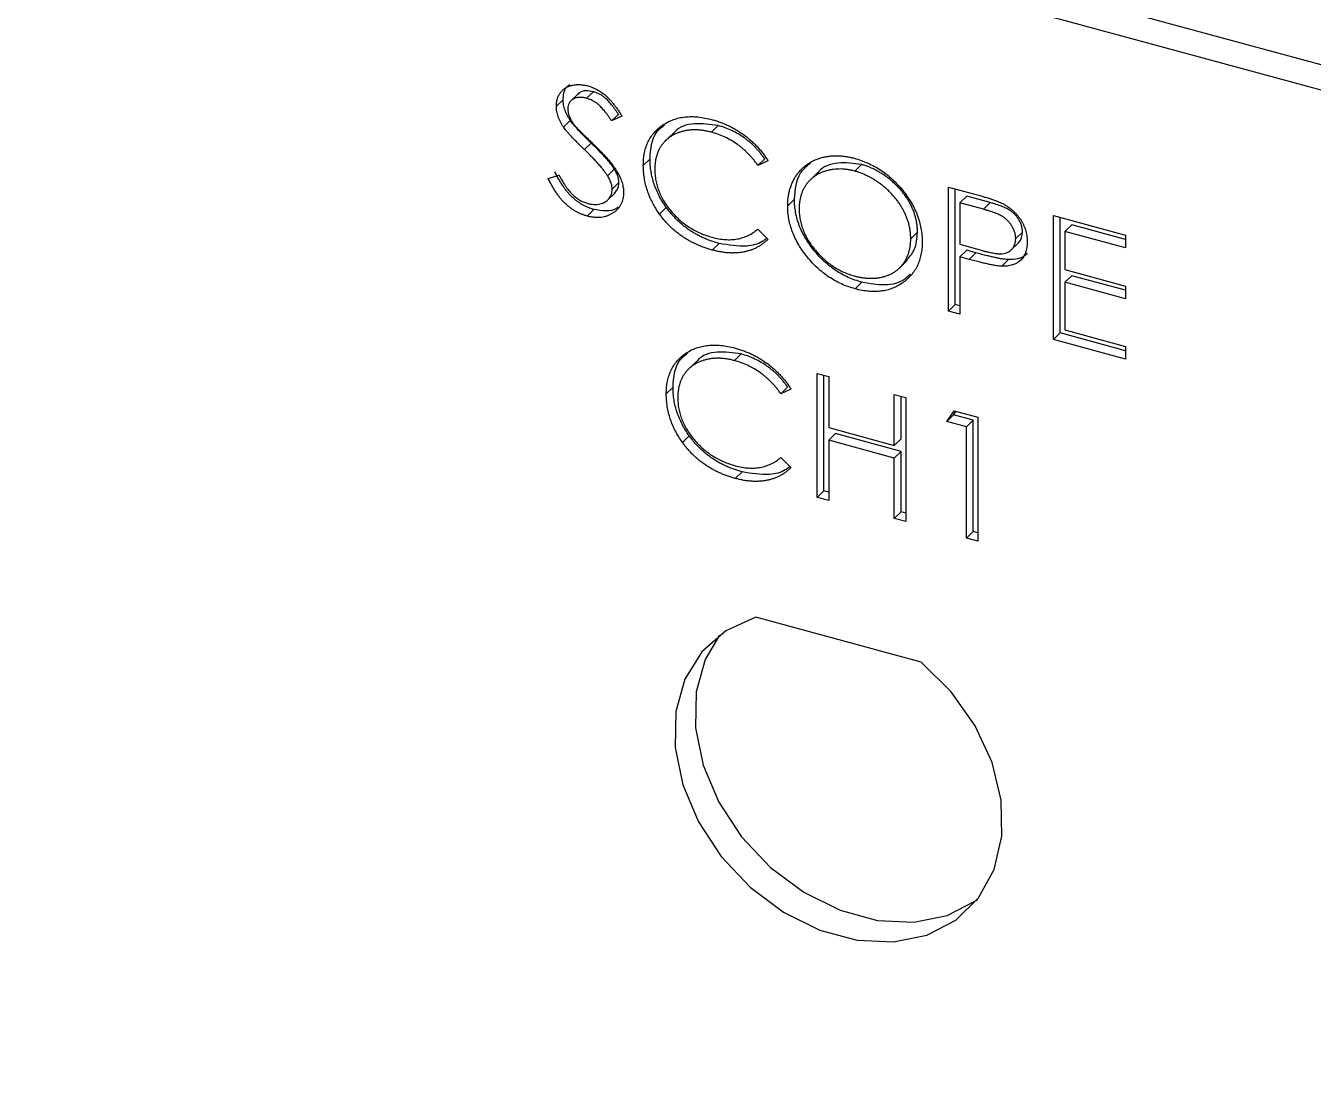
# Model space of a CAD drawing. Header units: millimetres. Extents: x 0 to 836, y 0 to 589.
# Drawn here: x 134.57 to 156.81, y 117.6 to 135.67 of the extents above; entities that cross this region are included whole.
import ezdxf

# ---------------------------------------------------------------- set-up
doc = ezdxf.new("R2010")
doc.units = ezdxf.units.MM

msp = doc.modelspace()

# ---------------------------------------------------------------- linework, layer by layer
at = {"color": 7, "linetype": 'Continuous', "lineweight": 25}
for p, q in [((32.21834, 168.90071), (219.71498, 117.94315)), ((31.86832, 168.55908), (219.36496, 117.60151)), ((143.85255, 134.39593), (143.73587, 134.28206)), ((144.11834, 134.50477), (143.9725, 134.36243)), ((144.37519, 134.5342), (144.25852, 134.42033)), ((143.97612, 134.0361), (143.85945, 133.92223)), ((144.80704, 134.1421), (144.69036, 134.02823)), ((144.86974, 134.11126), (144.69036, 134.02823)), ((146.5322, 133.94798), (146.41553, 133.8341)), ((145.75788, 133.81926), (145.61204, 133.67691)), ((144.33843, 133.64616), (144.22176, 133.53228)), ((145.35493, 133.37376), (145.23825, 133.25989)), ((147.33565, 133.37246), (147.21898, 133.25858)), ((147.3926, 133.34018), (147.21898, 133.25858)), ((149.00723, 133.27532), (148.89055, 133.16144)), ((143.59414, 133.0362), (143.78105, 133.09401)), ((144.73706, 133.19612), (144.62038, 133.08225)), ((148.25439, 133.13815), (148.10855, 132.99581)), ((144.81634, 132.96423), (144.69966, 132.85036)), ((150.51074, 132.88595), (150.94436, 132.7681)), ((150.51074, 130.74303), (150.51074, 132.88595)), ((150.62742, 130.8569), (150.62742, 132.85424)), ((144.61087, 132.6492), (144.75672, 132.79154)), ((147.84944, 132.67391), (147.73276, 132.56004)), ((150.82585, 132.72611), (150.70917, 132.61223)), ((150.70917, 132.61223), (150.70917, 131.89792)), ((151.11356, 132.50233), (150.70917, 132.61223)), ((151.23023, 132.61621), (150.82585, 132.72611)), ((151.23023, 132.61621), (151.11356, 132.50233)), ((144.38316, 132.49901), (144.26649, 132.38513)), ((145.63529, 132.53346), (145.51862, 132.41959)), ((152.32494, 132.39289), (153.57219, 132.05391)), ((152.32494, 130.24997), (152.32494, 132.39289)), ((147.21898, 132.15965), (147.3926, 131.98497)), ((152.44161, 130.36385), (152.44161, 132.36118)), ((152.64004, 132.23305), (152.52336, 132.11917)), ((153.57219, 131.97971), (152.64004, 132.23305)), ((149.97544, 132.10684), (149.85877, 131.99297)), ((151.58468, 131.78879), (151.73052, 131.93113)), ((151.78963, 132.10831), (151.67296, 131.99443)), ((152.52336, 132.11917), (152.52336, 131.45981)), ((153.57219, 131.83412), (152.52336, 132.11917)), ((153.57219, 132.05391), (153.57219, 131.83412)), ((146.54726, 131.91086), (146.43059, 131.79698)), ((150.70917, 131.89792), (151.09628, 131.78799)), ((150.82585, 131.79202), (150.70917, 131.67814)), ((150.98397, 131.74904), (150.82585, 131.79202)), ((150.98397, 131.74904), (150.86729, 131.63516)), ((149.6515, 131.47461), (149.79734, 131.61695)), ((150.70917, 131.67814), (150.70917, 130.6891)), ((150.86729, 131.63516), (150.70917, 131.67814)), ((151.54692, 131.63124), (151.43024, 131.51737)), ((152.52336, 131.45981), (153.57219, 131.17476)), ((152.64004, 131.3539), (152.52336, 131.24003)), ((153.57219, 131.10056), (152.64004, 131.3539)), ((149.0152, 131.24012), (148.89852, 131.12625)), ((152.52336, 131.24003), (152.52336, 130.41583)), ((153.57219, 130.95498), (152.52336, 131.24003)), ((153.57219, 131.17476), (153.57219, 130.95498)), ((150.62742, 130.8569), (150.51074, 130.74303)), ((150.70917, 130.83469), (150.62742, 130.8569)), ((150.70917, 130.6891), (150.51074, 130.74303)), ((152.44161, 130.36385), (152.32494, 130.24997)), ((153.57219, 130.05658), (152.44161, 130.36385)), ((152.52336, 130.41583), (153.57219, 130.13078)), ((153.57219, 129.91099), (152.32494, 130.24997)), ((146.92906, 130.00001), (146.81238, 129.88613)), ((153.57219, 130.13078), (153.57219, 129.91099)), ((146.15474, 129.87129), (146.00889, 129.72895)), ((148.24301, 129.66216), (148.44143, 129.60823)), ((148.24301, 127.51924), (148.24301, 129.66216)), ((148.35968, 127.63312), (148.35968, 129.63045)), ((148.44143, 129.60823), (148.44143, 128.72908)), ((145.75178, 129.4258), (145.63511, 129.31192)), ((147.73251, 129.42449), (147.61583, 129.31062)), ((147.78946, 129.39221), (147.61583, 129.31062)), ((149.5753, 129.30007), (149.77373, 129.24614)), ((149.5753, 128.42092), (149.5753, 129.30007)), ((149.69198, 128.5348), (149.69198, 129.26836)), ((149.77373, 129.24614), (149.77373, 127.10322)), ((150.4824, 128.83375), (150.61217, 129.01827)), ((150.59907, 128.94763), (150.4824, 128.83375)), ((150.82256, 128.7413), (150.4824, 128.83375)), ((150.59907, 128.94763), (150.64288, 129.00992)), ((150.93923, 128.85518), (150.59907, 128.94763)), ((150.61217, 129.01827), (151.02099, 128.90716)), ((150.93923, 128.85518), (150.82256, 128.7413)), ((150.93923, 126.93205), (150.93923, 128.85518)), ((151.02099, 128.90716), (151.02099, 126.76424)), ((146.03215, 128.5855), (145.91547, 128.47162)), ((148.44143, 128.72908), (149.5753, 128.42092)), ((148.55811, 128.62318), (148.44143, 128.5093)), ((149.69198, 128.31501), (148.55811, 128.62318)), ((150.82256, 126.81817), (150.82256, 128.7413)), ((148.44143, 128.5093), (148.44143, 127.46531)), ((149.5753, 128.20114), (148.44143, 128.5093)), ((149.69198, 128.5348), (149.5753, 128.42092)), ((147.61583, 128.21169), (147.78946, 128.037)), ((149.69198, 128.31501), (149.5753, 128.20114)), ((149.5753, 127.15715), (149.5753, 128.20114)), ((149.69198, 127.27103), (149.69198, 128.31501)), ((146.94411, 127.96289), (146.82744, 127.84901)), ((148.35968, 127.63312), (148.24301, 127.51924)), ((148.44143, 127.46531), (148.24301, 127.51924)), ((148.44143, 127.6109), (148.35968, 127.63312)), ((149.69198, 127.27103), (149.5753, 127.15715)), ((149.77373, 127.24881), (149.69198, 127.27103)), ((149.77373, 127.10322), (149.5753, 127.15715)), ((150.93923, 126.93205), (150.82256, 126.81817)), ((151.02099, 126.76424), (150.82256, 126.81817)), ((151.02099, 126.90983), (150.93923, 126.93205)), ((150.04175, 124.67317), (147.18128, 125.45058))]:
    msp.add_line(p, q, dxfattribs=at)
at = {"color": 7, "linetype": 'Continuous', "lineweight": 25, "flags": 128}
for points in [[(147.18128, 125.45058), (146.66614, 125.21728), (146.25102, 124.85391), (145.95726, 124.37916), (145.79996, 123.81744), (145.78721, 123.19762), (145.91966, 122.55159), (146.19051, 121.91254), (146.58583, 121.31334), (147.08529, 120.78478), (147.66322, 120.35405), (148.2899, 120.04329), (148.93312, 119.86848), (149.55981, 119.8386), (150.13774, 119.95519), (150.6372, 120.21226), (151.03252, 120.59659), (151.30336, 121.08841), (151.43582, 121.66245), (151.42306, 122.2892), (151.26576, 122.93642), (150.972, 123.57084), (150.55688, 124.15986), (150.04175, 124.67317)], [(146.55751, 125.14209), (146.30728, 124.72079), (146.14998, 124.15907), (146.13723, 123.53926), (146.26968, 122.89322), (146.54053, 122.25417), (146.93585, 121.65497), (147.43531, 121.12641), (148.01324, 120.69568), (148.63993, 120.38492), (149.28314, 120.21011), (149.90983, 120.18023), (150.48776, 120.29682), (150.98722, 120.55389), (151.01553, 120.57459)]]:
    msp.add_lwpolyline(points, dxfattribs=at)
at = {"color": 7, "linetype": 'Continuous', "lineweight": 25}
for points, knots in [([(143.73587, 134.28206), (143.7367, 134.3045), (143.73833, 134.34892), (143.75213, 134.4107), (143.77391, 134.46735), (143.80441, 134.51804), (143.84374, 134.5612), (143.88926, 134.59819), (143.94347, 134.62495), (144.00295, 134.64504), (144.06805, 134.65572), (144.13627, 134.65859), (144.20772, 134.6513), (144.25611, 134.63988), (144.28066, 134.63409)], [0, 0, 0, 0, 0.08378537, 0.16577989, 0.24628001, 0.32746093, 0.40879695, 0.48971524, 0.57137603, 0.65552332, 0.74101948, 0.82654676, 0.91198885, 1, 1, 1, 1]), ([(143.85255, 134.39593), (143.85812, 134.47318), (143.86607, 134.58347), (143.94402, 134.64122), (143.96738, 134.65852)], [0, 0, 0, 0, 0.700383033, 1, 1, 1, 1]), ([(144.28066, 134.63409), (144.30672, 134.62614), (144.35853, 134.61033), (144.43475, 134.57455), (144.50813, 134.52969), (144.56716, 134.48537), (144.61336, 134.44457), (144.6486, 134.40926), (144.6843, 134.36994), (144.72076, 134.32644), (144.75737, 134.27863), (144.79465, 134.22661), (144.83271, 134.17062), (144.85719, 134.13138), (144.86974, 134.11126)], [0, 0, 0, 0, 0.1072328, 0.21325181, 0.31883045, 0.42679353, 0.48364595, 0.54360382, 0.60830765, 0.67712676, 0.75068564, 0.82871342, 0.91219035, 1, 1, 1, 1]), ([(143.97612, 134.0361), (143.96635, 134.05137), (143.94713, 134.0814), (143.92175, 134.12707), (143.90018, 134.17262), (143.88328, 134.21793), (143.86904, 134.26296), (143.85947, 134.30772), (143.85347, 134.35231), (143.85286, 134.38138), (143.85255, 134.39593)], [0, 0, 0, 0, 0.13350677, 0.26255898, 0.38826445, 0.51266735, 0.63372227, 0.75539386, 0.87755295, 1, 1, 1, 1]), ([(144.25852, 134.42033), (144.23568, 134.42579), (144.19163, 134.43633), (144.12909, 134.4377), (144.07281, 134.4284), (144.02445, 134.40706), (143.98419, 134.37715), (143.95506, 134.33806), (143.93753, 134.29092), (143.93539, 134.25529), (143.9343, 134.23714)], [0, 0, 0, 0, 0.14307308, 0.27590296, 0.40237086, 0.52841365, 0.65035638, 0.76589509, 0.88077413, 1, 1, 1, 1]), ([(144.37519, 134.5342), (144.33092, 134.54252), (144.24249, 134.55913), (144.14621, 134.53437), (144.11505, 134.49559), (144.10786, 134.48665)], [0, 0, 0, 0, 0.4353695, 0.86978035, 1, 1, 1, 1]), ([(144.69036, 134.02823), (144.67953, 134.0447), (144.65867, 134.07641), (144.627, 134.12149), (144.59716, 134.16292), (144.56775, 134.19985), (144.54034, 134.23344), (144.51373, 134.26306), (144.48831, 134.28881), (144.45627, 134.31763), (144.41602, 134.3485), (144.36549, 134.3791), (144.31269, 134.40359), (144.27672, 134.4147), (144.25852, 134.42033)], [0, 0, 0, 0, 0.09846943, 0.1896291, 0.27418409, 0.35218316, 0.42319887, 0.48855095, 0.54847335, 0.60144016, 0.70119808, 0.7995918, 0.8985451, 1, 1, 1, 1]), ([(144.80704, 134.1421), (144.7962, 134.15857), (144.77535, 134.19029), (144.74368, 134.23537), (144.71383, 134.2768), (144.68442, 134.31373), (144.65701, 134.34732), (144.6304, 134.37694), (144.60499, 134.40269), (144.57295, 134.4315), (144.53269, 134.46238), (144.48217, 134.49298), (144.42936, 134.51746), (144.3934, 134.52858), (144.37519, 134.5342)], [0, 0, 0, 0, 0.09846943, 0.1896291, 0.27418409, 0.35218316, 0.42319887, 0.48855095, 0.54847335, 0.60144016, 0.70119808, 0.7995918, 0.8985451, 1, 1, 1, 1]), ([(143.85945, 133.92223), (143.84967, 133.9375), (143.83045, 133.96753), (143.80508, 134.01319), (143.78351, 134.05874), (143.7666, 134.10405), (143.75237, 134.14909), (143.74279, 134.19384), (143.7368, 134.23843), (143.73618, 134.2675), (143.73587, 134.28206)], [0, 0, 0, 0, 0.13350677, 0.26255898, 0.38826445, 0.51266735, 0.63372227, 0.75539386, 0.87755295, 1, 1, 1, 1]), ([(143.9343, 134.23714), (143.93455, 134.22559), (143.93505, 134.20248), (143.94198, 134.16664), (143.95089, 134.13036), (143.965, 134.09289), (143.98449, 134.05362), (144.01008, 134.01176), (144.0423, 133.96684), (144.06699, 133.93662), (144.08002, 133.92066)], [0, 0, 0, 0, 0.10728521, 0.21474586, 0.32293856, 0.43411616, 0.55341231, 0.68607298, 0.83425599, 1, 1, 1, 1]), ([(144.22176, 133.53228), (144.19849, 133.55467), (144.15402, 133.59746), (144.09182, 133.65993), (144.0362, 133.7167), (143.9874, 133.76811), (143.94546, 133.81415), (143.91003, 133.85457), (143.88202, 133.88997), (143.86644, 133.91223), (143.85945, 133.92223)], [0, 0, 0, 0, 0.1815353, 0.34708167, 0.49556782, 0.6283573, 0.74551967, 0.84583075, 0.93078181, 1, 1, 1, 1]), ([(144.33843, 133.64616), (144.31517, 133.66854), (144.27069, 133.71133), (144.20849, 133.7738), (144.15287, 133.83058), (144.10408, 133.88199), (144.06213, 133.92803), (144.0267, 133.96845), (143.99869, 134.00385), (143.98312, 134.02611), (143.97612, 134.0361)], [0, 0, 0, 0, 0.1815353, 0.34708167, 0.49556782, 0.6283573, 0.74551967, 0.84583075, 0.93078181, 1, 1, 1, 1]), ([(145.23825, 133.25989), (145.23923, 133.29816), (145.24117, 133.37347), (145.25759, 133.4803), (145.28401, 133.57975), (145.32153, 133.67131), (145.3691, 133.75581), (145.42787, 133.8322), (145.49715, 133.90124), (145.5764, 133.96175), (145.6633, 134.01316), (145.75637, 134.05387), (145.85541, 134.08188), (145.95934, 134.09956), (146.06894, 134.10506), (146.18397, 134.09851), (146.30421, 134.08121), (146.38625, 134.06085), (146.42793, 134.05051)], [0, 0, 0, 0, 0.06455785, 0.12701353, 0.18795481, 0.24801391, 0.30774768, 0.36823451, 0.42946984, 0.49274344, 0.55625777, 0.61821679, 0.67965548, 0.74124555, 0.80341526, 0.86681546, 0.93232831, 1, 1, 1, 1]), ([(145.35493, 133.37376), (145.36656, 133.54408), (145.38334, 133.78967), (145.55444, 133.92147), (145.60688, 133.96186)], [0, 0, 0, 0, 0.693504825, 1, 1, 1, 1]), ([(146.5322, 133.94798), (146.39361, 133.96852), (146.11652, 134.0096), (145.83752, 133.92347), (145.75931, 133.81153), (145.7505, 133.79891)], [0, 0, 0, 0, 0.47030087, 0.94027759, 1, 1, 1, 1]), ([(146.42793, 134.05051), (146.45333, 134.04331), (146.50362, 134.02906), (146.57801, 134.00315), (146.65043, 133.97397), (146.72094, 133.94188), (146.78987, 133.9071), (146.85671, 133.86803), (146.92184, 133.82643), (146.98485, 133.78177), (147.04545, 133.73441), (147.1036, 133.68467), (147.15885, 133.63274), (147.2116, 133.57881), (147.26094, 133.5223), (147.3083, 133.464), (147.35205, 133.40305), (147.37906, 133.36117), (147.3926, 133.34018)], [0, 0, 0, 0, 0.06854754, 0.13568295, 0.20121499, 0.26568223, 0.32926683, 0.39239543, 0.45506976, 0.51712685, 0.57879004, 0.63973986, 0.7001915, 0.75980624, 0.81962832, 0.87935479, 0.93951161, 1, 1, 1, 1]), ([(147.33565, 133.37246), (147.32327, 133.39013), (147.29866, 133.42524), (147.25908, 133.4759), (147.21783, 133.5245), (147.17492, 133.57121), (147.12959, 133.61501), (147.08293, 133.65725), (147.03416, 133.69699), (146.96672, 133.74744), (146.8785, 133.80494), (146.76745, 133.86323), (146.65152, 133.91262), (146.57243, 133.93606), (146.5322, 133.94798)], [0, 0, 0, 0, 0.063163259, 0.125474941, 0.18712122, 0.248294346, 0.309294856, 0.369850066, 0.430973376, 0.49245599, 0.616147966, 0.740843698, 0.868182649, 1, 1, 1, 1]), ([(144.08002, 133.92066), (144.08486, 133.91516), (144.09636, 133.90209), (144.11738, 133.88009), (144.14514, 133.85247), (144.17891, 133.81844), (144.21932, 133.77863), (144.26638, 133.73341), (144.31954, 133.68186), (144.35727, 133.64567), (144.37722, 133.62654)], [0, 0, 0, 0, 0.05259428, 0.12495197, 0.2180939, 0.33350241, 0.46878918, 0.62493759, 0.80168305, 1, 1, 1, 1]), ([(146.41553, 133.8341), (146.39336, 133.83987), (146.34924, 133.85137), (146.28377, 133.86267), (146.21951, 133.87101), (146.15652, 133.87458), (146.09487, 133.87421), (146.03417, 133.87024), (145.97529, 133.86092), (145.91741, 133.84867), (145.86196, 133.83213), (145.80949, 133.81191), (145.7602, 133.78834), (145.71404, 133.76131), (145.67097, 133.73098), (145.63131, 133.69684), (145.59518, 133.659), (145.56188, 133.61826), (145.53206, 133.57461), (145.50708, 133.52747), (145.48497, 133.47831), (145.46747, 133.42604), (145.45362, 133.3713), (145.44407, 133.31378), (145.43744, 133.25397), (145.43693, 133.21234), (145.43668, 133.19136)], [0, 0, 0, 0, 0.04395491, 0.08750187, 0.13046263, 0.17275202, 0.21540307, 0.25764983, 0.30015275, 0.34312149, 0.38592516, 0.42768573, 0.46881795, 0.5094918, 0.54988303, 0.58998002, 0.63040523, 0.67086863, 0.71138394, 0.75162726, 0.79177558, 0.83245892, 0.87331905, 0.91454296, 0.95692356, 1, 1, 1, 1]), ([(147.21898, 133.25858), (147.20659, 133.27626), (147.18199, 133.31136), (147.14241, 133.36203), (147.10115, 133.41063), (147.05825, 133.45733), (147.01292, 133.50114), (146.96626, 133.54337), (146.91749, 133.58312), (146.85005, 133.63357), (146.76183, 133.69106), (146.65078, 133.74935), (146.53485, 133.79875), (146.45576, 133.82218), (146.41553, 133.8341)], [0, 0, 0, 0, 0.063163259, 0.125474941, 0.18712122, 0.248294346, 0.309294856, 0.369850066, 0.430973376, 0.49245599, 0.616147966, 0.740843698, 0.868182649, 1, 1, 1, 1]), ([(144.62038, 133.08225), (144.61048, 133.09721), (144.5897, 133.12863), (144.55397, 133.17669), (144.51204, 133.22765), (144.46536, 133.28262), (144.41221, 133.3401), (144.35426, 133.40169), (144.29004, 133.46604), (144.245, 133.50974), (144.22176, 133.53228)], [0, 0, 0, 0, 0.09027921, 0.18952992, 0.29919787, 0.41892589, 0.54837629, 0.68813637, 0.8390835, 1, 1, 1, 1]), ([(144.73706, 133.19612), (144.72716, 133.21109), (144.70637, 133.2425), (144.67064, 133.29057), (144.62872, 133.34153), (144.58203, 133.3965), (144.52888, 133.45398), (144.47094, 133.51557), (144.40671, 133.57992), (144.36167, 133.62362), (144.33843, 133.64616)], [0, 0, 0, 0, 0.09027921, 0.18952992, 0.29919787, 0.41892589, 0.54837629, 0.68813637, 0.8390835, 1, 1, 1, 1]), ([(144.37722, 133.62654), (144.40122, 133.60309), (144.44768, 133.5577), (144.5138, 133.49049), (144.57374, 133.42605), (144.62773, 133.36461), (144.6763, 133.30639), (144.7189, 133.251), (144.75598, 133.19862), (144.79589, 133.13355), (144.83667, 133.05586), (144.87169, 132.96474), (144.89378, 132.87682), (144.89667, 132.82098), (144.89809, 132.79342)], [0, 0, 0, 0, 0.09697231, 0.18777344, 0.27239614, 0.351321, 0.42433477, 0.49190878, 0.55423322, 0.61126766, 0.71634784, 0.81454009, 0.90849546, 1, 1, 1, 1]), ([(145.51862, 132.41959), (145.49623, 132.45233), (145.45173, 132.51742), (145.3948, 132.61878), (145.34606, 132.72171), (145.30666, 132.82635), (145.27585, 132.9327), (145.25451, 133.04057), (145.24064, 133.15042), (145.23906, 133.22299), (145.23825, 133.25989)], [0, 0, 0, 0, 0.12432851, 0.247156016, 0.368779749, 0.490733862, 0.613613772, 0.738957576, 0.867310575, 1, 1, 1, 1]), ([(145.63529, 132.53346), (145.61291, 132.56621), (145.56841, 132.6313), (145.51147, 132.73266), (145.46273, 132.83558), (145.42333, 132.94023), (145.39253, 133.04658), (145.37118, 133.15445), (145.35732, 133.26429), (145.35573, 133.33687), (145.35493, 133.37376)], [0, 0, 0, 0, 0.12432851, 0.247156016, 0.368779749, 0.490733862, 0.613613772, 0.738957576, 0.867310575, 1, 1, 1, 1]), ([(147.73276, 132.56004), (147.7331, 132.58544), (147.73377, 132.63591), (147.74185, 132.70894), (147.75358, 132.77977), (147.77039, 132.8478), (147.79236, 132.91283), (147.8183, 132.97567), (147.84997, 133.03513), (147.88578, 133.09198), (147.92574, 133.14517), (147.96989, 133.19371), (148.01666, 133.23854), (148.06793, 133.27766), (148.12202, 133.31306), (148.17979, 133.34375), (148.24091, 133.37022), (148.30562, 133.39147), (148.37234, 133.40845), (148.44112, 133.41989), (148.51103, 133.42676), (148.58239, 133.42833), (148.655, 133.42515), (148.72904, 133.41629), (148.80445, 133.40365), (148.85524, 133.3905), (148.88081, 133.38387)], [0, 0, 0, 0, 0.04320899, 0.08587287, 0.12812001, 0.17015196, 0.21191762, 0.253753, 0.29600641, 0.33844336, 0.38101537, 0.42282048, 0.46408906, 0.50512585, 0.54597497, 0.58698521, 0.62833859, 0.6700838, 0.7119916, 0.75303915, 0.7940494, 0.83488554, 0.87549831, 0.9165473, 0.95800378, 1, 1, 1, 1]), ([(147.84944, 132.67391), (147.86333, 132.83977), (147.885, 133.09838), (148.06144, 133.24689), (148.12473, 133.30015)], [0, 0, 0, 0, 0.64135156, 1, 1, 1, 1]), ([(149.00723, 133.27532), (148.87028, 133.29354), (148.59634, 133.32999), (148.32782, 133.238), (148.25278, 133.12905), (148.2458, 133.11891)], [0, 0, 0, 0, 0.47550979, 0.95118187, 1, 1, 1, 1]), ([(148.88081, 133.38387), (148.92175, 133.37174), (149.00216, 133.34791), (149.12034, 133.30069), (149.23316, 133.24388), (149.34155, 133.17961), (149.4442, 133.10527), (149.54189, 133.02258), (149.63439, 132.93103), (149.72044, 132.83146), (149.79919, 132.72716), (149.86857, 132.61985), (149.92671, 132.51056), (149.97446, 132.39933), (150.01193, 132.28638), (150.03777, 132.1715), (150.05429, 132.05478), (150.05622, 131.97771), (150.0572, 131.93861)], [0, 0, 0, 0, 0.06657004, 0.13074904, 0.1934128, 0.2549894, 0.31611356, 0.37726176, 0.43940078, 0.50297059, 0.56652498, 0.6282311, 0.68909061, 0.74934467, 0.81016959, 0.87160982, 0.93486918, 1, 1, 1, 1]), ([(149.97544, 132.10684), (149.97519, 132.12768), (149.97469, 132.16901), (149.96803, 132.23171), (149.95849, 132.29385), (149.94474, 132.35555), (149.92702, 132.41675), (149.90517, 132.47745), (149.8794, 132.5378), (149.84983, 132.59763), (149.8166, 132.65636), (149.78028, 132.71375), (149.74025, 132.76906), (149.69765, 132.82309), (149.65143, 132.87521), (149.60178, 132.9254), (149.54932, 132.97435), (149.49378, 133.02075), (149.43645, 133.06524), (149.37763, 133.10599), (149.31797, 133.14325), (149.25764, 133.1776), (149.19612, 133.20742), (149.13383, 133.23368), (149.07086, 133.25728), (149.0285, 133.26929), (149.00723, 133.27532)], [0, 0, 0, 0, 0.04291508, 0.08512997, 0.12647332, 0.16745304, 0.20797633, 0.24824938, 0.28874999, 0.32966986, 0.37053729, 0.41112856, 0.45181891, 0.49240588, 0.53348586, 0.57526306, 0.61744061, 0.66067169, 0.7039402, 0.74686752, 0.7890793, 0.83110404, 0.87323799, 0.91516577, 0.95738066, 1, 1, 1, 1]), ([(144.26649, 132.38513), (144.24979, 132.38999), (144.2166, 132.39963), (144.16751, 132.41847), (144.11941, 132.43932), (144.07291, 132.46431), (144.0274, 132.49167), (143.98308, 132.52216), (143.93994, 132.556), (143.89773, 132.59276), (143.85656, 132.63337), (143.81681, 132.67844), (143.77718, 132.72739), (143.73885, 132.78091), (143.70102, 132.83855), (143.66446, 132.90052), (143.6284, 132.96676), (143.60577, 133.01262), (143.59414, 133.0362)], [0, 0, 0, 0, 0.05720827, 0.11369606, 0.16917792, 0.22415922, 0.27871988, 0.33379422, 0.38924146, 0.44582207, 0.50370428, 0.56429389, 0.62797542, 0.69503826, 0.76537273, 0.83961144, 0.91753775, 1, 1, 1, 1]), ([(144.38316, 132.49901), (144.36646, 132.50386), (144.33327, 132.51351), (144.28418, 132.53235), (144.23608, 132.5532), (144.18958, 132.57819), (144.14407, 132.60554), (144.09976, 132.63604), (144.05662, 132.66988), (144.01441, 132.70663), (143.97323, 132.74725), (143.93349, 132.79232), (143.89386, 132.84126), (143.85552, 132.89479), (143.8177, 132.95242), (143.78113, 133.0144), (143.74507, 133.08063), (143.72245, 133.1265), (143.71081, 133.15008)], [0, 0, 0, 0, 0.05720827, 0.11369606, 0.16917792, 0.22415922, 0.27871988, 0.33379422, 0.38924146, 0.44582207, 0.50370428, 0.56429389, 0.62797542, 0.69503826, 0.76537273, 0.83961144, 0.91753775, 1, 1, 1, 1]), ([(143.78105, 133.09401), (143.79844, 133.06108), (143.83174, 132.99799), (143.8873, 132.90987), (143.94488, 132.83216), (144.00488, 132.76511), (144.06696, 132.70829), (144.13151, 132.66246), (144.19832, 132.62666), (144.24379, 132.61216), (144.26649, 132.60492)], [0, 0, 0, 0, 0.1590043, 0.3046461, 0.4385469, 0.5623223, 0.67743254, 0.78689739, 0.89361089, 1, 1, 1, 1]), ([(144.69966, 132.85036), (144.69873, 132.86845), (144.69684, 132.90524), (144.68084, 132.9631), (144.65566, 133.02289), (144.63244, 133.06196), (144.62038, 133.08225)], [0, 0, 0, 0, 0.23472337, 0.47715832, 0.72855628, 1, 1, 1, 1]), ([(144.81634, 132.96423), (144.81541, 132.98233), (144.81351, 133.01911), (144.79751, 133.07697), (144.77234, 133.13677), (144.74911, 133.17584), (144.73706, 133.19612)], [0, 0, 0, 0, 0.23472337, 0.47715832, 0.72855628, 1, 1, 1, 1]), ([(145.43668, 133.19136), (145.43748, 133.15947), (145.43904, 133.09686), (145.45297, 133.00199), (145.47414, 132.90898), (145.50586, 132.81747), (145.54497, 132.7273), (145.5944, 132.63902), (145.65165, 132.55219), (145.71752, 132.46826), (145.78979, 132.3883), (145.86734, 132.31411), (145.94996, 132.24738), (146.03674, 132.18695), (146.12836, 132.13373), (146.22464, 132.08762), (146.32538, 132.04724), (146.39422, 132.02728), (146.42926, 132.01713)], [0, 0, 0, 0, 0.06432322, 0.1262901, 0.18672647, 0.24614643, 0.30557564, 0.36542939, 0.42632631, 0.48883991, 0.55172497, 0.6139186, 0.67548377, 0.7373339, 0.80022904, 0.8645023, 0.93104074, 1, 1, 1, 1]), ([(148.89055, 133.16144), (148.86957, 133.16689), (148.8278, 133.17775), (148.76572, 133.18813), (148.70444, 133.19552), (148.64397, 133.19874), (148.58456, 133.19688), (148.52565, 133.19217), (148.46779, 133.18266), (148.41115, 133.16954), (148.35624, 133.1529), (148.30443, 133.1321), (148.25559, 133.10799), (148.20982, 133.08045), (148.16727, 133.04925), (148.12711, 133.01526), (148.09093, 132.97675), (148.05777, 132.9353), (148.0281, 132.89086), (148.00172, 132.84402), (147.98013, 132.79394), (147.96253, 132.74145), (147.94794, 132.68689), (147.93869, 132.62919), (147.93191, 132.56945), (147.93143, 132.52795), (147.93119, 132.50697)], [0, 0, 0, 0, 0.04202333, 0.08364491, 0.1249838, 0.16624746, 0.20770156, 0.24963107, 0.29174177, 0.33474288, 0.37746017, 0.41955632, 0.46104418, 0.50209628, 0.54289071, 0.58380082, 0.62486358, 0.66622469, 0.70739919, 0.74855668, 0.78965459, 0.83073973, 0.87207014, 0.9139934, 0.95649813, 1, 1, 1, 1]), ([(149.85877, 131.99297), (149.85852, 132.0138), (149.85801, 132.05513), (149.85135, 132.11784), (149.84181, 132.17997), (149.82807, 132.24167), (149.81035, 132.30287), (149.7885, 132.36358), (149.76273, 132.42392), (149.73316, 132.48375), (149.69992, 132.54249), (149.6636, 132.59987), (149.62357, 132.65518), (149.58098, 132.70921), (149.53475, 132.76134), (149.48511, 132.81152), (149.43265, 132.86047), (149.3771, 132.90687), (149.31978, 132.95136), (149.26095, 132.99211), (149.2013, 133.02937), (149.14097, 133.06372), (149.07945, 133.09354), (149.01716, 133.1198), (148.95418, 133.1434), (148.91183, 133.15541), (148.89055, 133.16144)], [0, 0, 0, 0, 0.04291508, 0.08512997, 0.12647332, 0.16745304, 0.20797633, 0.24824938, 0.28874999, 0.32966986, 0.37053729, 0.41112856, 0.45181891, 0.49240588, 0.53348586, 0.57526306, 0.61744061, 0.66067169, 0.7039402, 0.74686752, 0.7890793, 0.83110404, 0.87323799, 0.91516577, 0.95738066, 1, 1, 1, 1]), ([(144.26649, 132.60492), (144.28588, 132.60018), (144.32431, 132.59077), (144.38089, 132.58536), (144.43584, 132.58574), (144.48802, 132.59349), (144.53673, 132.60679), (144.57943, 132.62723), (144.61636, 132.65308), (144.64656, 132.6849), (144.66973, 132.72165), (144.68754, 132.761), (144.69742, 132.80434), (144.69891, 132.83492), (144.69966, 132.85036)], [0, 0, 0, 0, 0.0912636, 0.18093031, 0.27008822, 0.36015613, 0.44834253, 0.53266584, 0.6138337, 0.69398153, 0.77271598, 0.84933517, 0.92396733, 1, 1, 1, 1]), ([(144.7368, 132.78232), (144.75587, 132.80011), (144.80455, 132.8455), (144.81188, 132.91934), (144.81634, 132.96423)], [0, 0, 0, 0, 0.39186651, 1, 1, 1, 1]), ([(144.89809, 132.79342), (144.89768, 132.77432), (144.89685, 132.7365), (144.8874, 132.68319), (144.87356, 132.63269), (144.85268, 132.58638), (144.82721, 132.54264), (144.79489, 132.50342), (144.75742, 132.46719), (144.71444, 132.43528), (144.66741, 132.40806), (144.61771, 132.38598), (144.56524, 132.37056), (144.5103, 132.36127), (144.45288, 132.35794), (144.39298, 132.3605), (144.33053, 132.36905), (144.28807, 132.37971), (144.26649, 132.38513)], [0, 0, 0, 0, 0.06148426, 0.12177453, 0.18091956, 0.24025612, 0.30011444, 0.36114595, 0.42350058, 0.48866936, 0.5539541, 0.61758126, 0.68023843, 0.74218739, 0.80466321, 0.86825899, 0.93302026, 1, 1, 1, 1]), ([(149.0152, 131.24012), (148.97513, 131.25196), (148.89615, 131.2753), (148.7802, 131.32284), (148.66884, 131.37817), (148.56239, 131.44293), (148.46078, 131.51684), (148.36381, 131.59965), (148.27189, 131.69162), (148.18576, 131.79105), (148.10695, 131.89523), (148.03824, 132.00258), (147.97998, 132.11126), (147.93237, 132.22149), (147.89468, 132.33298), (147.86897, 132.44586), (147.85233, 132.56031), (147.85041, 132.63567), (147.84944, 132.67391)], [0, 0, 0, 0, 0.06581888, 0.12974653, 0.19207195, 0.25345942, 0.31456959, 0.37627988, 0.43902565, 0.50326703, 0.56749282, 0.6297048, 0.69099965, 0.75145165, 0.81200436, 0.87314968, 0.93563548, 1, 1, 1, 1]), ([(150.94436, 132.7681), (150.97419, 132.75996), (151.03133, 132.74437), (151.11327, 132.72025), (151.1877, 132.69756), (151.25444, 132.676), (151.31371, 132.65586), (151.36523, 132.63619), (151.40941, 132.61827), (151.43588, 132.60506), (151.44796, 132.59904)], [0, 0, 0, 0, 0.17695575, 0.33905508, 0.48631822, 0.61878092, 0.73561883, 0.83874248, 0.92645707, 1, 1, 1, 1]), ([(151.78963, 132.10831), (151.78884, 132.12575), (151.78725, 132.16043), (151.77547, 132.21382), (151.75566, 132.26711), (151.72821, 132.31925), (151.69489, 132.36883), (151.65617, 132.41456), (151.61213, 132.45482), (151.57116, 132.48422), (151.53477, 132.50527), (151.50317, 132.52166), (151.46748, 132.53759), (151.4277, 132.55344), (151.38414, 132.5696), (151.33642, 132.5855), (151.28472, 132.60127), (151.24883, 132.6111), (151.23023, 132.61621)], [0, 0, 0, 0, 0.07004376, 0.13923832, 0.20819746, 0.27917337, 0.34998681, 0.41835385, 0.48760958, 0.55741107, 0.59533016, 0.63796405, 0.68591278, 0.73818516, 0.79610265, 0.85851654, 0.92665773, 1, 1, 1, 1]), ([(151.44796, 132.59904), (151.46324, 132.59083), (151.49345, 132.5746), (151.53698, 132.54673), (151.57839, 132.51644), (151.61783, 132.48403), (151.65481, 132.4487), (151.68989, 132.41133), (151.72275, 132.37135), (151.75321, 132.32916), (151.78119, 132.28536), (151.80528, 132.23979), (151.82545, 132.19311), (151.84274, 132.14506), (151.85519, 132.09582), (151.86457, 132.04523), (151.87053, 131.99339), (151.8711, 131.95891), (151.87139, 131.94136)], [0, 0, 0, 0, 0.06248134, 0.12349038, 0.18341109, 0.24315322, 0.30212674, 0.36170967, 0.42184229, 0.4829319, 0.54455225, 0.60568072, 0.66767974, 0.72998439, 0.79455092, 0.86034562, 0.92890736, 1, 1, 1, 1]), ([(144.8045, 132.54286), (144.79609, 132.53501), (144.74341, 132.4858), (144.59296, 132.46171), (144.45311, 132.48657), (144.38316, 132.49901)], [0, 0, 0, 0, 0.08661345, 0.54310683, 1, 1, 1, 1]), ([(146.43059, 131.79698), (146.40681, 131.8036), (146.35978, 131.8167), (146.29036, 131.84071), (146.22277, 131.86609), (146.15721, 131.89446), (146.09333, 131.92428), (146.0317, 131.95772), (145.97171, 131.99273), (145.91361, 132.03051), (145.85735, 132.0706), (145.80311, 132.11338), (145.75091, 132.1586), (145.70024, 132.20571), (145.65185, 132.25558), (145.60532, 132.30782), (145.56039, 132.36236), (145.53259, 132.40044), (145.51862, 132.41959)], [0, 0, 0, 0, 0.0696628, 0.13774956, 0.20391674, 0.26877986, 0.33241371, 0.39475354, 0.45618003, 0.51699565, 0.57739594, 0.63719834, 0.69699918, 0.75675619, 0.81655391, 0.876948, 0.93813179, 1, 1, 1, 1]), ([(146.54726, 131.91086), (146.52348, 131.91748), (146.47646, 131.93058), (146.40703, 131.95458), (146.33944, 131.97996), (146.27388, 132.00834), (146.21, 132.03815), (146.14837, 132.0716), (146.08838, 132.10661), (146.03028, 132.14438), (145.97402, 132.18448), (145.91978, 132.22726), (145.86758, 132.27247), (145.81691, 132.31959), (145.76853, 132.36946), (145.722, 132.4217), (145.67707, 132.47624), (145.64927, 132.51432), (145.63529, 132.53346)], [0, 0, 0, 0, 0.0696628, 0.13774956, 0.20391674, 0.26877986, 0.33241371, 0.39475354, 0.45618003, 0.51699565, 0.57739594, 0.63719834, 0.69699918, 0.75675619, 0.81655391, 0.876948, 0.93813179, 1, 1, 1, 1]), ([(148.89852, 131.12625), (148.85846, 131.13809), (148.77947, 131.16142), (148.66353, 131.20896), (148.55217, 131.26429), (148.44571, 131.32905), (148.3441, 131.40296), (148.24714, 131.48577), (148.15521, 131.57774), (148.06908, 131.67717), (147.99027, 131.78135), (147.92157, 131.8887), (147.86331, 131.99739), (147.8157, 132.10761), (147.77801, 132.21911), (147.75229, 132.33198), (147.73565, 132.44643), (147.73374, 132.5218), (147.73276, 132.56004)], [0, 0, 0, 0, 0.06581888, 0.12974653, 0.19207195, 0.25345942, 0.31456959, 0.37627988, 0.43902565, 0.50326703, 0.56749282, 0.6297048, 0.69099965, 0.75145165, 0.81200436, 0.87314968, 0.93563548, 1, 1, 1, 1]), ([(147.93119, 132.50697), (147.932, 132.47579), (147.93358, 132.41446), (147.94745, 132.32144), (147.96882, 132.22986), (148.00031, 132.13948), (148.0397, 132.05019), (148.08836, 131.96233), (148.14601, 131.87594), (148.2115, 131.79184), (148.28309, 131.71186), (148.35911, 131.63808), (148.43874, 131.57149), (148.52219, 131.51219), (148.60902, 131.45958), (148.69979, 131.41503), (148.79388, 131.37637), (148.85802, 131.35768), (148.89055, 131.3482)], [0, 0, 0, 0, 0.064504, 0.12689932, 0.18774654, 0.24814973, 0.30858606, 0.36958301, 0.43182697, 0.49617972, 0.56066785, 0.62350446, 0.68526041, 0.74653682, 0.80832735, 0.87048619, 0.93431688, 1, 1, 1, 1]), ([(151.67296, 131.99443), (151.67216, 132.01187), (151.67058, 132.04655), (151.65879, 132.09995), (151.63899, 132.15323), (151.61153, 132.20537), (151.57822, 132.25495), (151.53949, 132.30068), (151.49545, 132.34095), (151.45449, 132.37035), (151.4181, 132.39139), (151.38649, 132.40778), (151.3508, 132.42371), (151.31103, 132.43957), (151.26746, 132.45572), (151.21974, 132.47162), (151.16805, 132.48739), (151.13216, 132.49723), (151.11356, 132.50233)], [0, 0, 0, 0, 0.07004376, 0.13923832, 0.20819746, 0.27917337, 0.34998681, 0.41835385, 0.48760958, 0.55741107, 0.59533016, 0.63796405, 0.68591278, 0.73818516, 0.79610265, 0.85851654, 0.92665773, 1, 1, 1, 1]), ([(146.42926, 132.01713), (146.46786, 132.00767), (146.54383, 131.98906), (146.65525, 131.97602), (146.76191, 131.97499), (146.86381, 131.98641), (146.96068, 132.01094), (147.05266, 132.0476), (147.13982, 132.09695), (147.19224, 132.13847), (147.21898, 132.15965)], [0, 0, 0, 0, 0.12851519, 0.25294864, 0.37475473, 0.49593975, 0.61718064, 0.74090947, 0.86781115, 1, 1, 1, 1]), ([(147.3926, 131.98497), (147.37863, 131.97129), (147.35075, 131.94401), (147.30561, 131.90713), (147.25806, 131.87383), (147.20774, 131.84457), (147.15523, 131.81833), (147.09959, 131.79653), (147.04155, 131.77845), (146.98132, 131.76383), (146.91894, 131.75328), (146.8545, 131.74725), (146.78828, 131.74497), (146.72026, 131.74677), (146.65032, 131.75275), (146.5787, 131.76351), (146.50525, 131.77751), (146.4557, 131.79043), (146.43059, 131.79698)], [0, 0, 0, 0, 0.06167424, 0.12305306, 0.183475, 0.2437265, 0.30427892, 0.36486292, 0.4259462, 0.48739123, 0.54922038, 0.61114359, 0.67352853, 0.73696146, 0.80078528, 0.8660126, 0.93210075, 1, 1, 1, 1]), ([(147.37533, 132.00235), (147.34869, 131.98143), (147.25217, 131.90563), (146.9745, 131.83755), (146.70919, 131.88307), (146.54726, 131.91086)], [0, 0, 0, 0, 0.12928716, 0.46855639, 1, 1, 1, 1]), ([(148.89055, 131.3482), (148.91242, 131.34255), (148.95578, 131.33134), (149.02027, 131.31963), (149.08361, 131.31174), (149.14569, 131.3083), (149.20645, 131.30859), (149.26615, 131.31233), (149.32414, 131.32147), (149.38116, 131.3335), (149.43574, 131.35004), (149.48784, 131.36957), (149.53615, 131.39377), (149.58188, 131.42072), (149.62461, 131.45134), (149.66403, 131.48564), (149.70003, 131.52394), (149.73317, 131.56531), (149.76274, 131.60993), (149.7885, 131.65713), (149.81036, 131.70681), (149.828, 131.75914), (149.84182, 131.81389), (149.85135, 131.87127), (149.85801, 131.93079), (149.85852, 131.97213), (149.85877, 131.99297)], [0, 0, 0, 0, 0.04363322, 0.08653778, 0.12917734, 0.17143632, 0.21341589, 0.25526595, 0.29736948, 0.33994075, 0.38234746, 0.42395295, 0.46487116, 0.50557229, 0.54600258, 0.58656797, 0.6270648, 0.66827068, 0.70954922, 0.75042815, 0.79109619, 0.83202714, 0.87313596, 0.91461076, 0.95695599, 1, 1, 1, 1]), ([(150.0572, 131.93861), (150.05622, 131.90033), (150.05429, 131.82487), (150.03776, 131.71785), (150.01183, 131.61769), (149.97481, 131.52505), (149.92729, 131.43965), (149.86876, 131.36189), (149.79981, 131.29157), (149.72135, 131.22944), (149.63581, 131.17616), (149.54406, 131.1344), (149.44817, 131.10308), (149.3469, 131.08482), (149.24159, 131.07684), (149.1313, 131.08187), (149.01655, 131.09696), (148.9383, 131.11638), (148.89852, 131.12625)], [0, 0, 0, 0, 0.0652265, 0.128569, 0.19032038, 0.25137799, 0.31238753, 0.3737887, 0.43643116, 0.50056676, 0.5646868, 0.62713552, 0.68845541, 0.74924575, 0.81015518, 0.87167093, 0.9347735, 1, 1, 1, 1]), ([(149.77673, 131.60777), (149.83222, 131.6696), (149.95171, 131.80276), (149.96716, 132.00078), (149.97544, 132.10684)], [0, 0, 0, 0, 0.46435862, 1, 1, 1, 1]), ([(151.09628, 131.78799), (151.11518, 131.78285), (151.15167, 131.77291), (151.20438, 131.76103), (151.25328, 131.75055), (151.29823, 131.74246), (151.33923, 131.73715), (151.37637, 131.73294), (151.40935, 131.73249), (151.44795, 131.73346), (151.49096, 131.74133), (151.53775, 131.75699), (151.5774, 131.78238), (151.61172, 131.81373), (151.63895, 131.85157), (151.65888, 131.89457), (151.6706, 131.94246), (151.67217, 131.97699), (151.67296, 131.99443)], [0, 0, 0, 0, 0.072538371, 0.140033831, 0.202495681, 0.260575056, 0.313228338, 0.361583194, 0.404878361, 0.444127437, 0.516399693, 0.586506671, 0.655085374, 0.724383783, 0.793973529, 0.861637682, 0.930110942, 1, 1, 1, 1]), ([(151.87139, 131.94136), (151.87112, 131.92381), (151.8706, 131.88948), (151.86435, 131.84074), (151.85593, 131.79484), (151.84298, 131.7525), (151.82602, 131.71388), (151.80613, 131.67801), (151.78213, 131.64591), (151.75456, 131.6173), (151.72389, 131.59201), (151.69025, 131.57026), (151.65377, 131.55219), (151.61458, 131.53771), (151.57228, 131.52749), (151.52753, 131.52021), (151.47993, 131.51682), (151.44699, 131.51718), (151.43024, 131.51737)], [0, 0, 0, 0, 0.070118894, 0.137192353, 0.202016181, 0.264631407, 0.326116547, 0.386010305, 0.445811847, 0.505297697, 0.564633278, 0.624282625, 0.683902032, 0.743952771, 0.805387731, 0.868388031, 0.933084028, 1, 1, 1, 1]), ([(151.71355, 131.91943), (151.72214, 131.92664), (151.77337, 131.9696), (151.78225, 132.0453), (151.78963, 132.10831)], [0, 0, 0, 0, 0.16764443, 1, 1, 1, 1]), ([(151.54692, 131.63124), (151.53306, 131.63215), (151.50271, 131.63415), (151.45271, 131.64075), (151.3945, 131.65061), (151.32815, 131.66417), (151.25373, 131.68057), (151.1712, 131.69996), (151.08038, 131.72297), (151.01704, 131.7401), (150.98397, 131.74904)], [0, 0, 0, 0, 0.07517312, 0.16474626, 0.26801688, 0.38591188, 0.51778948, 0.66369098, 0.82441322, 1, 1, 1, 1]), ([(151.86991, 131.74438), (151.86137, 131.73181), (151.8251, 131.67843), (151.70812, 131.63829), (151.60068, 131.6336), (151.54692, 131.63124)], [0, 0, 0, 0, 0.13337055, 0.56628401, 1, 1, 1, 1]), ([(151.43024, 131.51737), (151.41639, 131.51828), (151.38603, 131.52027), (151.33604, 131.52687), (151.27782, 131.53673), (151.21148, 131.55029), (151.13706, 131.56669), (151.05452, 131.58608), (150.96371, 131.60909), (150.90037, 131.62622), (150.86729, 131.63516)], [0, 0, 0, 0, 0.07517312, 0.16474626, 0.26801688, 0.38591188, 0.51778948, 0.66369098, 0.82441322, 1, 1, 1, 1]), ([(149.85184, 131.38752), (149.82198, 131.35463), (149.71483, 131.23658), (149.41366, 131.16924), (149.14805, 131.21649), (149.0152, 131.24012)], [0, 0, 0, 0, 0.16182094, 0.5807693, 1, 1, 1, 1]), ([(145.63511, 129.31192), (145.63609, 129.3502), (145.63802, 129.42551), (145.65444, 129.53234), (145.68086, 129.63178), (145.71838, 129.72335), (145.76596, 129.80785), (145.82472, 129.88423), (145.894, 129.95327), (145.97325, 130.01379), (146.06016, 130.06519), (146.15322, 130.10591), (146.25227, 130.13392), (146.3562, 130.15159), (146.46579, 130.1571), (146.58082, 130.15054), (146.70106, 130.13324), (146.7831, 130.11289), (146.82478, 130.10255)], [0, 0, 0, 0, 0.06455785, 0.12701353, 0.18795481, 0.24801391, 0.30774768, 0.36823451, 0.42946984, 0.49274344, 0.55625777, 0.61821679, 0.67965548, 0.74124555, 0.80341526, 0.86681546, 0.93232831, 1, 1, 1, 1]), ([(145.75178, 129.4258), (145.76341, 129.59612), (145.78019, 129.84171), (145.95129, 129.9735), (146.00373, 130.0139)], [0, 0, 0, 0, 0.69350483, 1, 1, 1, 1]), ([(146.81238, 129.88613), (146.79022, 129.89191), (146.7461, 129.90341), (146.68062, 129.91471), (146.61637, 129.92304), (146.55337, 129.92661), (146.49173, 129.92624), (146.43102, 129.92227), (146.37214, 129.91296), (146.31426, 129.9007), (146.25881, 129.88416), (146.20634, 129.86394), (146.15705, 129.84038), (146.11089, 129.81334), (146.06783, 129.78302), (146.02816, 129.74888), (145.99204, 129.71103), (145.95874, 129.6703), (145.92891, 129.62664), (145.90394, 129.5795), (145.88182, 129.53035), (145.86433, 129.47807), (145.85048, 129.42334), (145.84092, 129.36582), (145.83429, 129.306), (145.83379, 129.26438), (145.83353, 129.2434)], [0, 0, 0, 0, 0.04395491, 0.08750187, 0.13046263, 0.17275202, 0.21540307, 0.25764983, 0.30015275, 0.34312149, 0.38592516, 0.42768573, 0.46881795, 0.5094918, 0.54988303, 0.58998002, 0.63040523, 0.67086863, 0.71138394, 0.75162726, 0.79177558, 0.83245892, 0.87331905, 0.91454296, 0.95692356, 1, 1, 1, 1]), ([(146.92906, 130.00001), (146.79046, 130.02056), (146.51337, 130.06164), (146.23437, 129.97551), (146.15617, 129.86356), (146.14735, 129.85094)], [0, 0, 0, 0, 0.47030087, 0.94027759, 1, 1, 1, 1]), ([(146.82478, 130.10255), (146.85019, 130.09535), (146.90047, 130.0811), (146.97486, 130.05518), (147.04728, 130.026), (147.11779, 129.99391), (147.18673, 129.95913), (147.25356, 129.92006), (147.31869, 129.87846), (147.38171, 129.83381), (147.4423, 129.78644), (147.50045, 129.73671), (147.55571, 129.68477), (147.60845, 129.63085), (147.6578, 129.57433), (147.70515, 129.51604), (147.74891, 129.45508), (147.77592, 129.41321), (147.78946, 129.39221)], [0, 0, 0, 0, 0.06854754, 0.13568295, 0.20121499, 0.26568223, 0.32926683, 0.39239543, 0.45506976, 0.51712685, 0.57879004, 0.63973986, 0.7001915, 0.75980624, 0.81962832, 0.87935479, 0.93951161, 1, 1, 1, 1]), ([(147.73251, 129.42449), (147.72012, 129.44217), (147.69552, 129.47727), (147.65593, 129.52794), (147.61468, 129.57654), (147.57178, 129.62325), (147.52644, 129.66705), (147.47978, 129.70928), (147.43102, 129.74903), (147.36358, 129.79948), (147.27536, 129.85697), (147.1643, 129.91526), (147.04837, 129.96466), (146.96928, 129.98809), (146.92906, 130.00001)], [0, 0, 0, 0, 0.063163259, 0.125474941, 0.18712122, 0.248294346, 0.309294856, 0.369850066, 0.430973376, 0.49245599, 0.616147966, 0.740843698, 0.868182649, 1, 1, 1, 1]), ([(147.61583, 129.31062), (147.60345, 129.32829), (147.57884, 129.3634), (147.53926, 129.41406), (147.49801, 129.46266), (147.4551, 129.50937), (147.40977, 129.55317), (147.36311, 129.59541), (147.31434, 129.63515), (147.2469, 129.6856), (147.15868, 129.74309), (147.04763, 129.80138), (146.9317, 129.85078), (146.85261, 129.87421), (146.81238, 129.88613)], [0, 0, 0, 0, 0.063163259, 0.125474941, 0.18712122, 0.248294346, 0.309294856, 0.369850066, 0.430973376, 0.49245599, 0.616147966, 0.740843698, 0.868182649, 1, 1, 1, 1]), ([(145.91547, 128.47162), (145.89309, 128.50436), (145.84859, 128.56945), (145.79165, 128.67082), (145.74292, 128.77374), (145.70351, 128.87838), (145.67271, 128.98473), (145.65137, 129.09261), (145.6375, 129.20245), (145.63591, 129.27503), (145.63511, 129.31192)], [0, 0, 0, 0, 0.12432851, 0.247156016, 0.368779749, 0.490733862, 0.613613772, 0.738957576, 0.867310575, 1, 1, 1, 1]), ([(146.03215, 128.5855), (146.00976, 128.61824), (145.96526, 128.68333), (145.90833, 128.7847), (145.85959, 128.88762), (145.82018, 128.99226), (145.78938, 129.09861), (145.76804, 129.20648), (145.75417, 129.31633), (145.75259, 129.38891), (145.75178, 129.4258)], [0, 0, 0, 0, 0.12432851, 0.247156016, 0.368779749, 0.490733862, 0.613613772, 0.738957576, 0.867310575, 1, 1, 1, 1]), ([(145.83353, 129.2434), (145.83433, 129.21151), (145.8359, 129.1489), (145.84982, 129.05402), (145.87099, 128.96101), (145.90271, 128.8695), (145.94183, 128.77933), (145.99126, 128.69106), (146.0485, 128.60422), (146.11437, 128.52029), (146.18665, 128.44033), (146.26419, 128.36614), (146.34681, 128.29941), (146.43359, 128.23898), (146.52521, 128.18576), (146.6215, 128.13966), (146.72224, 128.09927), (146.79108, 128.07932), (146.82611, 128.06916)], [0, 0, 0, 0, 0.06432322, 0.1262901, 0.18672647, 0.24614643, 0.30557564, 0.36542939, 0.42632631, 0.48883991, 0.55172497, 0.6139186, 0.67548377, 0.7373339, 0.80022904, 0.8645023, 0.93104074, 1, 1, 1, 1]), ([(146.94411, 127.96289), (146.92033, 127.96951), (146.87331, 127.98261), (146.80388, 128.00662), (146.7363, 128.032), (146.67074, 128.06037), (146.60686, 128.09019), (146.54522, 128.12364), (146.48524, 128.15864), (146.42714, 128.19642), (146.37088, 128.23651), (146.31663, 128.27929), (146.26444, 128.32451), (146.21377, 128.37162), (146.16538, 128.42149), (146.11885, 128.47373), (146.07392, 128.52827), (146.04612, 128.56635), (146.03215, 128.5855)], [0, 0, 0, 0, 0.0696628, 0.13774956, 0.20391674, 0.26877986, 0.33241371, 0.39475354, 0.45618003, 0.51699565, 0.57739594, 0.63719834, 0.69699918, 0.75675619, 0.81655391, 0.876948, 0.93813179, 1, 1, 1, 1]), ([(146.82744, 127.84901), (146.80366, 127.85564), (146.75664, 127.86873), (146.68721, 127.89274), (146.61962, 127.91812), (146.55407, 127.94649), (146.49018, 127.97631), (146.42855, 128.00976), (146.36856, 128.04477), (146.31047, 128.08254), (146.2542, 128.12264), (146.19996, 128.16541), (146.14776, 128.21063), (146.09709, 128.25774), (146.04871, 128.30762), (146.00218, 128.35985), (145.95725, 128.4144), (145.92945, 128.45248), (145.91547, 128.47162)], [0, 0, 0, 0, 0.0696628, 0.13774956, 0.20391674, 0.26877986, 0.33241371, 0.39475354, 0.45618003, 0.51699565, 0.57739594, 0.63719834, 0.69699918, 0.75675619, 0.81655391, 0.876948, 0.93813179, 1, 1, 1, 1]), ([(146.82611, 128.06916), (146.86471, 128.0597), (146.94069, 128.04109), (147.0521, 128.02805), (147.15876, 128.02702), (147.26067, 128.03845), (147.35753, 128.06298), (147.44951, 128.09963), (147.53668, 128.14898), (147.58909, 128.1905), (147.61583, 128.21169)], [0, 0, 0, 0, 0.12851519, 0.25294864, 0.37475473, 0.49593975, 0.61718064, 0.74090947, 0.86781115, 1, 1, 1, 1]), ([(147.78946, 128.037), (147.77549, 128.02333), (147.74761, 127.99604), (147.70246, 127.95916), (147.65491, 127.92586), (147.60459, 127.8966), (147.55208, 127.87037), (147.49644, 127.84857), (147.43841, 127.83049), (147.37817, 127.81586), (147.31579, 127.80531), (147.25136, 127.79928), (147.18513, 127.797), (147.11712, 127.7988), (147.04718, 127.80478), (146.97556, 127.81554), (146.90211, 127.82954), (146.85255, 127.84246), (146.82744, 127.84901)], [0, 0, 0, 0, 0.06167424, 0.12305306, 0.183475, 0.2437265, 0.30427892, 0.36486292, 0.4259462, 0.48739123, 0.54922038, 0.61114359, 0.67352853, 0.73696146, 0.80078528, 0.8660126, 0.93210075, 1, 1, 1, 1]), ([(147.77218, 128.05438), (147.74555, 128.03347), (147.64902, 127.95766), (147.37135, 127.88958), (147.10605, 127.93511), (146.94411, 127.96289)], [0, 0, 0, 0, 0.12928716, 0.46855639, 1, 1, 1, 1])]:
    msp.add_open_spline(points, degree=3, knots=knots, dxfattribs=at)

doc.saveas('drawing.dxf')
